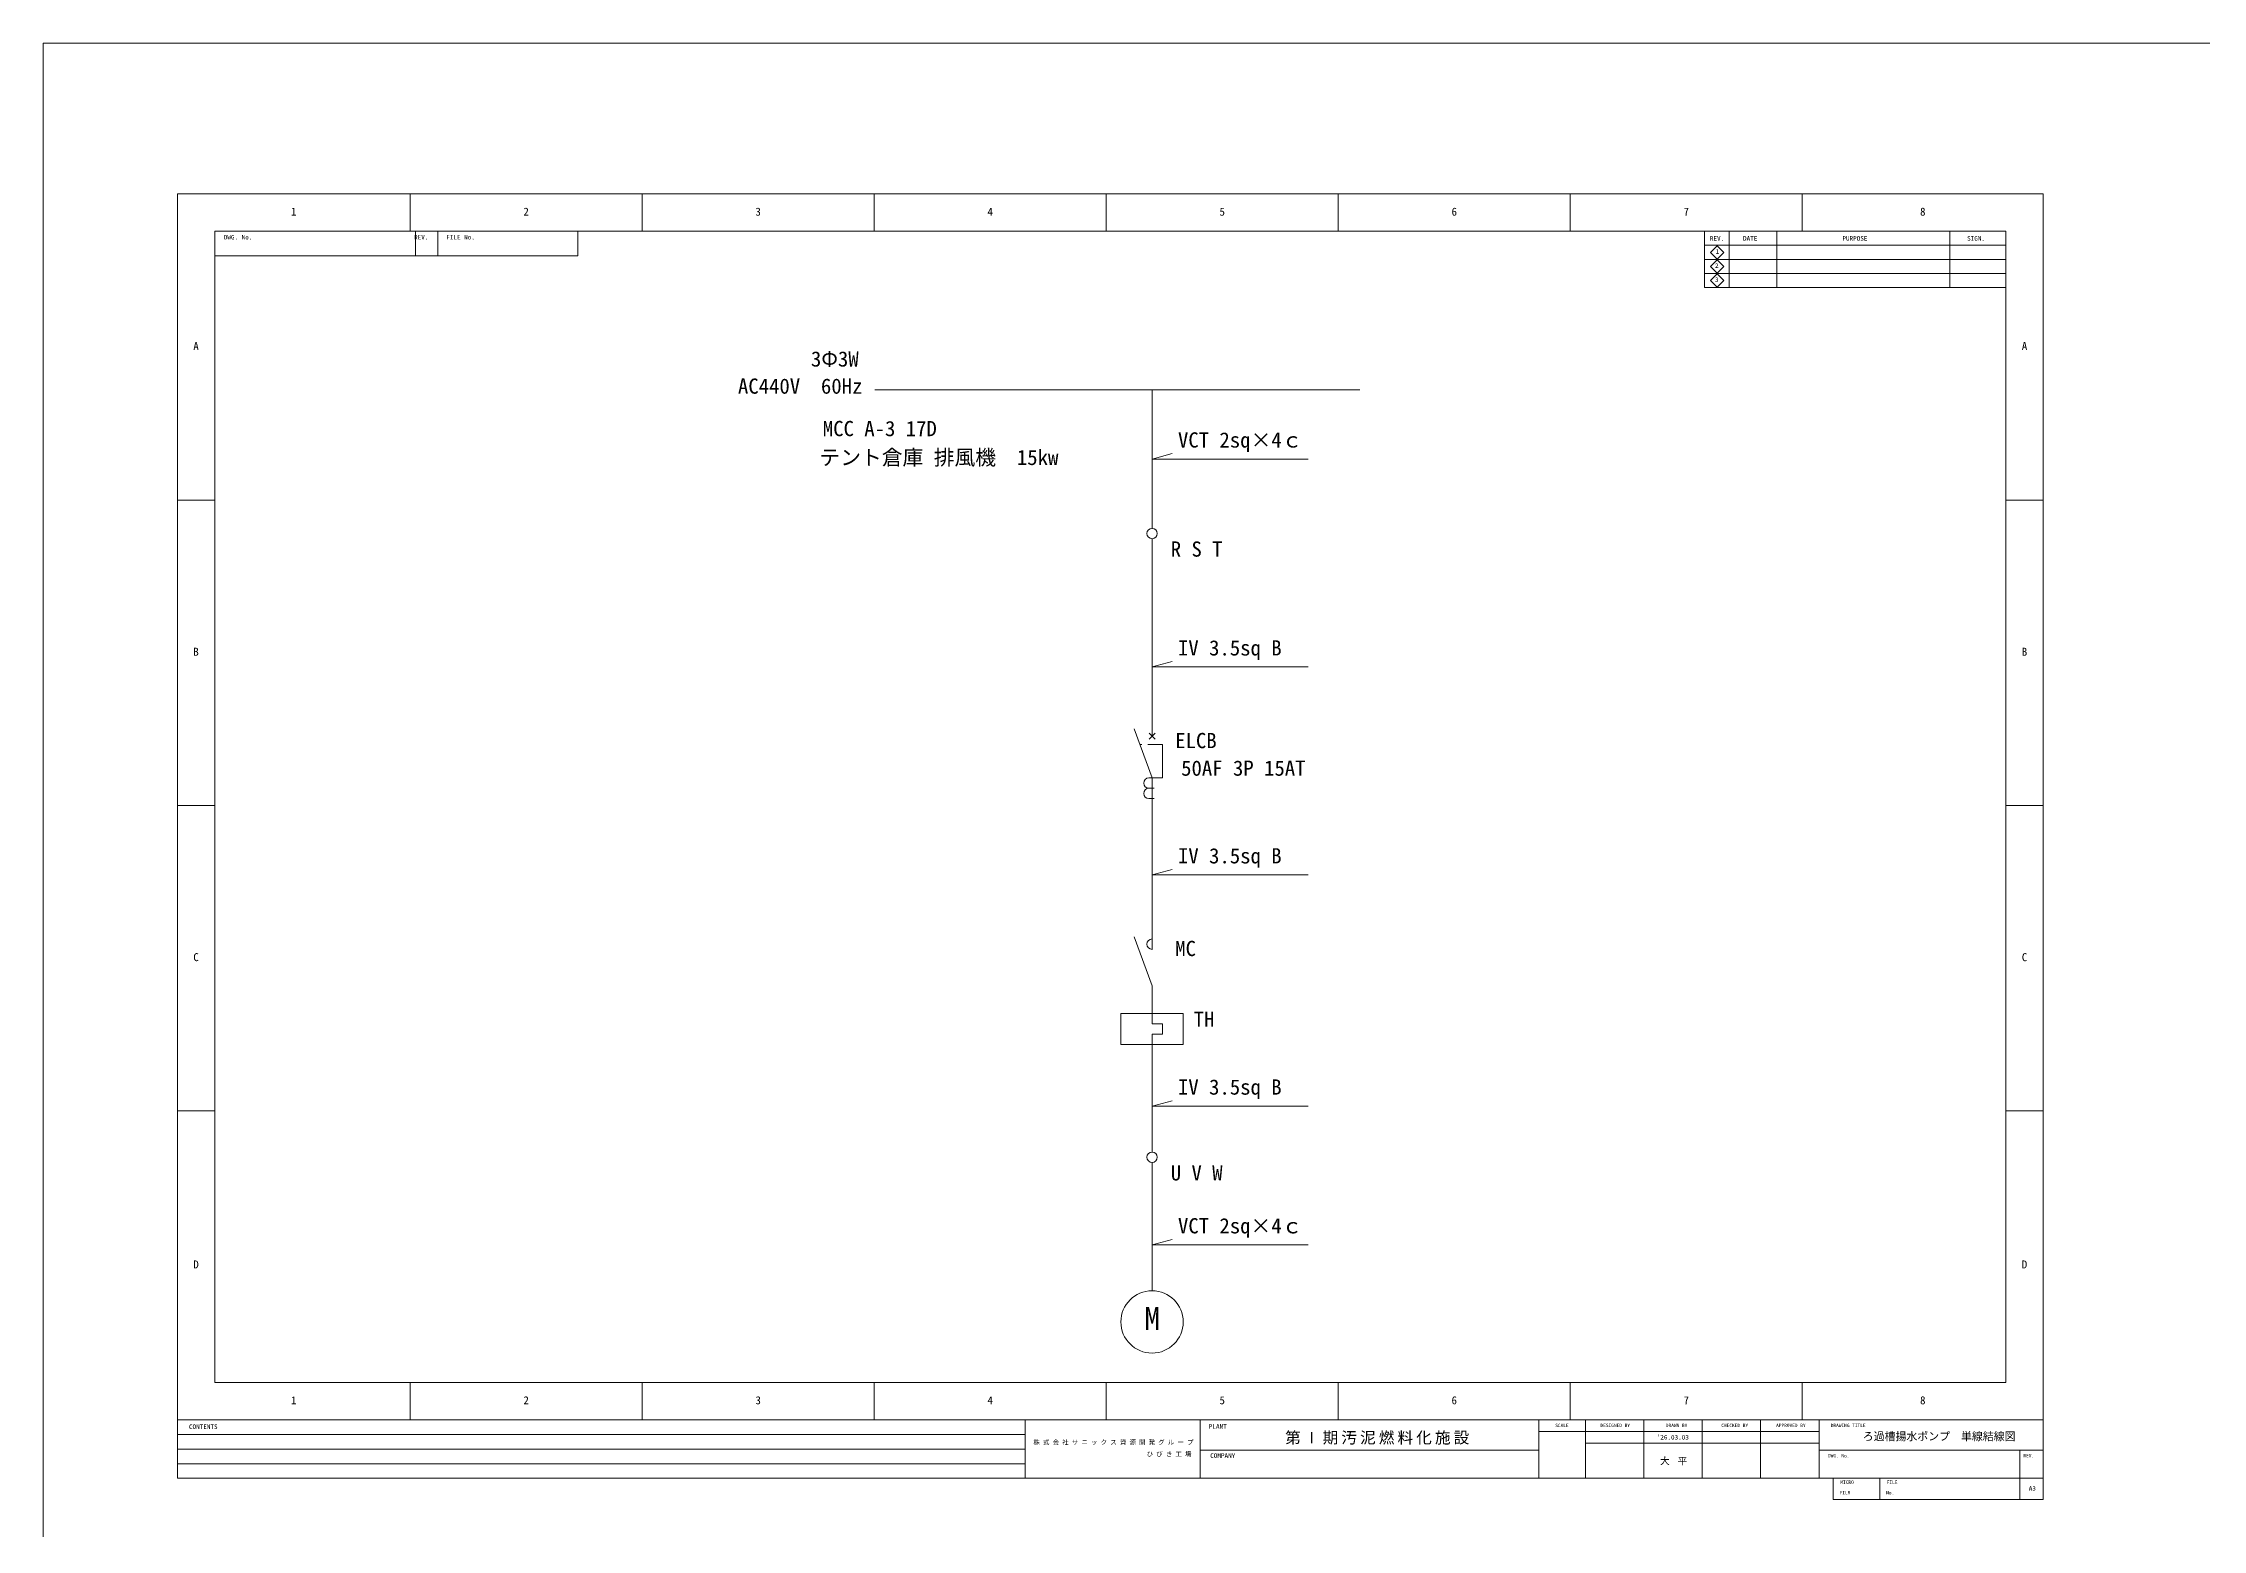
# Model space of a CAD drawing. Units: millimetres at full size, sheet at 1:10. Extents: x -2077 to 2078, y -1408 to 1452.
# Drawn here: x -2077 to 1, y 22 to 1452 of the extents above; entities that cross this region are included whole.
import ezdxf
from ezdxf.enums import TextEntityAlignment as Align

# ---------------------------------------------------------------- set-up
doc = ezdxf.new("R2010")
doc.units = ezdxf.units.MM
doc.header["$LTSCALE"] = 10
doc.linetypes.add('DASHED1', pattern=[1.8, 1.2, -0.6])
doc.linetypes.add('DASHED2', pattern=[3, 2, -1])
for name, color, linetype, lineweight in [('1-0', 3, 'Continuous', 9), ('1-1', 4, 'Continuous', 9), ('1-2', 7, 'Continuous', 18), ('F-0', 7, 'Continuous', 18)]:
    doc.layers.add(name, color=color, linetype=linetype, lineweight=lineweight)
doc.styles.add('HG正楷書体-PRO', font='')
doc.styles.add('ＭＳ ゴシック', font='')
doc.styles.get('HG正楷書体-PRO').set_extended_font_data('HG正楷書体-PRO')
doc.styles.get('ＭＳ ゴシック').set_extended_font_data('MS Gothic')

msp = doc.modelspace()

# ---------------------------------------------------------------- linework, layer by layer
at = {"layer": '1-0'}
for p, q in [((-1276.68, 1119.11), (-810.02, 1119.11)), ((-1010.02, 985.77), (-1010.02, 1119.11)), ((-1010.02, 785.77), (-1010.02, 975.77)), ((-1010.02, 745.77), (-1027.12, 792.76)), ((-1012.84, 782.94), (-1007.19, 788.6)), ((-1012.84, 788.6), (-1007.19, 782.94)), ((-1010.02, 745.77), (-1013.02, 745.77)), ((-1010.02, 735.77), (-1013.02, 735.77)), ((-1010.02, 745.77), (-1010.02, 580.77)), ((-1010.02, 735.77), (-1008.02, 735.77)), ((-1010.02, 725.77), (-1013.02, 725.77)), ((-1010.02, 725.77), (-1008.02, 725.77)), ((-1010.02, 545.77), (-1027.12, 592.76)), ((-1010.02, 499.11), (-1010.02, 385.77)), ((-1010.02, 499.11), (-1000.02, 499.11)), ((-1000.02, 509.11), (-1000.02, 499.11)), ((-1010.02, 375.77), (-1010.02, 252.44))]:
    msp.add_line(p, q, dxfattribs=at)
at = {"layer": '1-0', "linetype": 'DASHED1'}
msp.add_line((-1002.02, 777.8), (-1021.67, 777.8), dxfattribs=at)
at = {"layer": '1-0'}
for points in [[(-1010.02, 745.77), (-1000.02, 745.77), (-1000.02, 777.8), (-1002.02, 777.8)], [(-1010.02, 545.77), (-1010.02, 509.11), (-1000.02, 509.11)]]:
    msp.add_lwpolyline(points, dxfattribs=at)
msp.add_lwpolyline([(-1040.02, 519.11), (-980.02, 519.11), (-980.02, 489.11), (-1040.02, 489.11)], close=True, dxfattribs=at)
for centre, radius in [((-1010.02, 980.77), 5), ((-1010.02, 380.77), 5), ((-1010.02, 222.44), 30)]:
    msp.add_circle(centre, radius, dxfattribs=at)
for centre in [(-1013.02, 740.77), (-1013.02, 730.77), (-1010.02, 585.77)]:
    msp.add_arc(centre, 5, 90, 270, dxfattribs=at)
at = {"layer": '1-1'}
for p, q in [((-1010.02, 1052.44), (-990.7, 1057.62)), ((-1010.02, 1052.44), (-860, 1052.44)), ((-1010.02, 852.44), (-990.7, 857.62)), ((-1010.02, 852.44), (-860, 852.44)), ((-1010.02, 652.44), (-990.7, 657.62)), ((-1010.02, 652.44), (-860, 652.44)), ((-1010.02, 430.01), (-990.7, 435.19)), ((-1010.02, 430.01), (-860, 430.01)), ((-1010.02, 296.54), (-990.7, 301.72)), ((-1010.02, 296.54), (-860, 296.54))]:
    msp.add_line(p, q, dxfattribs=at)
at = {"layer": '1-2'}
for p, q in [((-152.77, 1307.48), (-1947.64, 1307.48)), ((-152.77, 71.96), (-152.77, 1307.48)), ((-1718.45, 1271.48), (-1718.45, 1247.89)), ((-1697.11, 1271.48), (-1697.11, 1247.89)), ((-1562.33, 1271.48), (-1562.33, 1247.89)), ((-1562.33, 1247.89), (-1911.64, 1247.89)), ((-1947.64, 128.12), (-152.77, 128.12)), ((-1132.2, 128.12), (-1132.2, 71.96)), ((-963.72, 128.12), (-963.72, 71.96)), ((-637.99, 128.12), (-637.99, 71.96)), ((-593.07, 128.12), (-593.07, 71.96)), ((-368.43, 128.12), (-368.43, 71.96))]:
    msp.add_line(p, q, dxfattribs=at)
at = {"layer": '1-2', "color": 3, "lineweight": 9}
for p, q in [((-1723.72, 1307.48), (-1723.72, 1271.48)), ((-1500.52, 1307.48), (-1500.52, 1271.48)), ((-1277.32, 1307.48), (-1277.32, 1271.48)), ((-1054.12, 1307.48), (-1054.12, 1271.48)), ((-830.92, 1307.48), (-830.92, 1271.48)), ((-607.72, 1307.48), (-607.72, 1271.48)), ((-384.52, 1307.48), (-384.52, 1271.48)), ((-1911.64, 1271.48), (-1911.64, 164.12)), ((-188.77, 1271.48), (-1911.64, 1271.48)), ((-1911.64, 1013), (-1947.64, 1013)), ((-152.77, 1013), (-188.77, 1013)), ((-1911.64, 719.24), (-1947.64, 719.24)), ((-152.77, 719.24), (-188.77, 719.24)), ((-1911.64, 425.48), (-1947.64, 425.48)), ((-152.77, 425.48), (-188.77, 425.48)), ((-1723.72, 164.12), (-1723.72, 128.12)), ((-1500.52, 164.12), (-1500.52, 128.12)), ((-1277.32, 164.12), (-1277.32, 128.12)), ((-1054.12, 164.12), (-1054.12, 128.12)), ((-830.92, 164.12), (-830.92, 128.12)), ((-607.72, 164.12), (-607.72, 128.12)), ((-384.52, 164.12), (-384.52, 128.12))]:
    msp.add_line(p, q, dxfattribs=at)
at = {"layer": '1-2', "color": 5}
for p, q in [((-478.56, 1217.57), (-478.56, 1271.48)), ((-454.97, 1217.57), (-454.97, 1271.48)), ((-408.92, 1217.57), (-408.92, 1271.48)), ((-242.68, 1217.57), (-242.68, 1271.48)), ((-188.77, 1258), (-478.56, 1258)), ((-466.47, 1257.49), (-472.82, 1251.13)), ((-472.82, 1251.13), (-466.47, 1244.78)), ((-460.12, 1251.13), (-466.47, 1257.49)), ((-466.47, 1244.78), (-460.12, 1251.13)), ((-188.77, 1244.52), (-478.56, 1244.52)), ((-188.77, 1231.04), (-478.56, 1231.04)), ((-466.47, 1244.01), (-472.82, 1237.65)), ((-472.82, 1237.65), (-466.47, 1231.3)), ((-466.47, 1230.53), (-472.82, 1224.18)), ((-460.12, 1237.65), (-466.47, 1244.01)), ((-466.47, 1231.3), (-460.12, 1237.65)), ((-460.12, 1224.18), (-466.47, 1230.53)), ((-188.77, 1217.57), (-478.56, 1217.57)), ((-472.82, 1224.18), (-466.47, 1217.82)), ((-466.47, 1217.82), (-460.12, 1224.18)), ((-536.91, 128.12), (-536.91, 71.96)), ((-480.75, 128.12), (-480.75, 71.96)), ((-424.59, 128.12), (-424.59, 71.96)), ((-1947.64, 114.08), (-1132.2, 114.08)), ((-637.99, 116.89), (-368.43, 116.89)), ((-593.07, 105.65), (-368.43, 105.65)), ((-1947.64, 100.04), (-1132.2, 100.04)), ((-1947.64, 86), (-1132.2, 86)), ((-963.72, 98.92), (-637.99, 98.92)), ((-368.43, 98.92), (-152.77, 98.92)), ((-175.24, 71.96), (-175.24, 98.92)), ((-354.95, 51.74), (-354.95, 71.96)), ((-310.02, 51.74), (-310.02, 71.96)), ((-175.24, 51.74), (-175.24, 71.96)), ((-152.77, 51.74), (-152.77, 71.96)), ((-152.77, 51.74), (-354.95, 51.74))]:
    msp.add_line(p, q, dxfattribs=at)
at = {"layer": '1-2', "color": 134, "linetype": 'DASHED2', "lineweight": 9}
for p, q in [((-1132.2, 114.08), (-1947.64, 114.08)), ((-1132.2, 100.04), (-1947.64, 100.04)), ((-1132.2, 86), (-1947.64, 86))]:
    msp.add_line(p, q, dxfattribs=at)
at = {"layer": '1-2'}
msp.add_lwpolyline([(-1947.64, 1307.48), (-1947.64, 71.96), (-152.77, 71.96)], dxfattribs=at)
at = {"layer": '1-2', "color": 3, "lineweight": 9}
msp.add_lwpolyline([(-1911.64, 164.12), (-188.77, 164.12), (-188.77, 1271.48)], dxfattribs=at)
at = {"layer": 'F-0'}
msp.add_lwpolyline([(-2076.68, 1452.44), (-2076.68, -1407.56), (2078.12, -1407.56), (2078.12, 1452.44)], close=True, dxfattribs=at)

# ---------------------------------------------------------------- texts
at = {"layer": '1-0', "style": 'ＭＳ ゴシック'}
for s, p in [('3Φ3W', (-1338.17, 1136.97)), ('AC440V\u300060Hz', (-1408.37, 1110.85)), ('MCC A-3 17D', (-1326.74, 1070.03)), ('テント倉庫 排風機\u300015kw', (-1330, 1042.28)), ('R S T', (-992.06, 954.13)), ('ELCB', (-987.76, 769.92)), ('50AF 3P 15AT', (-982.07, 743.39)), ('MC', (-987.76, 569.92)), ('TH', (-970.02, 501.88)), ('U V W', (-992.06, 354.13))]:
    msp.add_text(s, height=14.66, dxfattribs=at).set_placement(p, align=Align.BOTTOM_LEFT)
at = {"layer": '1-0', "color": 7, "style": 'ＭＳ ゴシック'}
msp.add_text('M', height=21.99, dxfattribs=at).set_placement((-1017.36, 208.02), align=Align.BOTTOM_LEFT)
at = {"layer": '1-1', "color": 3, "style": 'ＭＳ ゴシック'}
for s, p in [('VCT 2sq×4ｃ', (-985.11, 1059.06)), ('IV 3.5sq B', (-985.11, 859.06)), ('IV 3.5sq B', (-985.11, 659.06)), ('IV 3.5sq B', (-985.11, 436.63)), ('VCT 2sq×4ｃ', (-985.11, 303.16))]:
    msp.add_text(s, height=14.66, dxfattribs=at).set_placement(p, align=Align.BOTTOM_LEFT)
at = {"layer": '1-2', "style": 'ＭＳ ゴシック'}
for s, height, p in [('1', 7.7, (-1838.31, 1284.23)), ('2', 7.7, (-1614.75, 1284.23)), ('3', 7.7, (-1391.55, 1284.23)), ('4', 7.7, (-1168.35, 1284.23)), ('5', 7.7, (-945.15, 1284.23)), ('6', 7.7, (-721.95, 1284.23)), ('7', 7.7, (-498.75, 1284.23)), ('8', 7.7, (-271.27, 1284.23)), ('DWG. No.', 4.399, (-1902.97, 1262.3)), ('REV.', 4.399, (-1719.91, 1262.3)), ('FILE No.', 4.399, (-1688.94, 1262.3)), ('REV.', 4.399, (-473.42, 1261.18)), ('1', 4.4, (-467.86, 1248.42)), ('DATE', 4.399, (-441.54, 1261.18)), ('PURPOSE', 4.399, (-345.96, 1261.18)), ('SIGN.', 4.399, (-226.04, 1261.18)), ('3', 4.4, (-468.52, 1221.46)), ('2', 4.4, (-468.52, 1234.94)), ('A', 7.7, (-1932.27, 1154.99)), ('A', 7.7, (-173.4, 1154.99)), ('B', 7.7, (-1932.27, 860.87)), ('B', 7.7, (-173.4, 860.87)), ('C', 7.7, (-1932.27, 567.11)), ('C', 7.7, (-173.4, 567.11)), ('D', 7.7, (-1932.27, 271.55)), ('D', 7.7, (-173.4, 271.55)), ('1', 7.7, (-1838.31, 140.87)), ('2', 7.7, (-1614.75, 140.87)), ('3', 7.7, (-1391.55, 140.87)), ('4', 7.7, (-1168.35, 140.87)), ('5', 7.7, (-945.15, 140.87)), ('6', 7.7, (-721.95, 140.87)), ('7', 7.7, (-498.75, 140.87)), ('8', 7.7, (-271.27, 140.87)), ('CONTENTS', 4.399, (-1936.48, 118.1)), ('PLANT', 4.399, (-955.4, 118.38)), ('SCALE', 3.299, (-622.23, 120.25)), ('DESIGNED BY', 3.299, (-578.66, 120.25)), ('DRAWN BY', 3.299, (-515.75, 120.25)), ('CHECKED BY', 3.299, (-462.49, 120.25)), ('APPROVED BY', 3.299, (-409.75, 120.25)), ('DRAWING TITLE', 3.299, (-357.19, 120.25)), ('COMPANY', 4.399, (-954.08, 90.3)), ('DWG. No.', 3.299, (-359.83, 91.05)), ('REV.', 3.299, (-171.87, 91.05)), ('MICRO', 3.299, (-347.93, 65.59)), ('FILE', 3.299, (-303.3, 65.59)), ('A3', 4.399, (-166.73, 58.85)), ('FILM', 3.299, (-348.59, 55.48)), ('No.', 3.299, (-303.88, 55.48))]:
    msp.add_text(s, height=height, dxfattribs=at).set_placement(p, align=Align.BOTTOM_LEFT)
at = {"layer": '1-2', "color": 3, "style": 'ＭＳ ゴシック'}
for s, height, p in [("'26.03.03", 4.399, (-524.6, 107.95)), ('ろ過槽揚水ポンプ\u3000単線結線図', 7.698, (-326.39, 106.2))]:
    msp.add_text(s, height=height, dxfattribs=at).set_placement(p, align=Align.BOTTOM_LEFT)
at = {"layer": '1-2', "color": 3, "attachment_point": 7}
for s, insert, char_height, style in [('\\T1.5;株式会社サニックス資源開発グループ', (-1124.14, 103.95), 4.399, 'ＭＳ ゴシック'), ('\\T1.2;第Ⅰ期汚泥燃料化施設', (-881.96, 104.37), 11, 'ＭＳ ゴシック'), ('\\T1.5;ひびき工場', (-1015.24, 92.58), 4.399, 'ＭＳ ゴシック'), ('\\T1.83;大平', (-521.4, 84.59), 6.598, 'HG正楷書体-PRO')]:
    msp.add_mtext(s, dxfattribs=dict(at, insert=insert, char_height=char_height, style=style))

doc.saveas('drawing.dxf')
